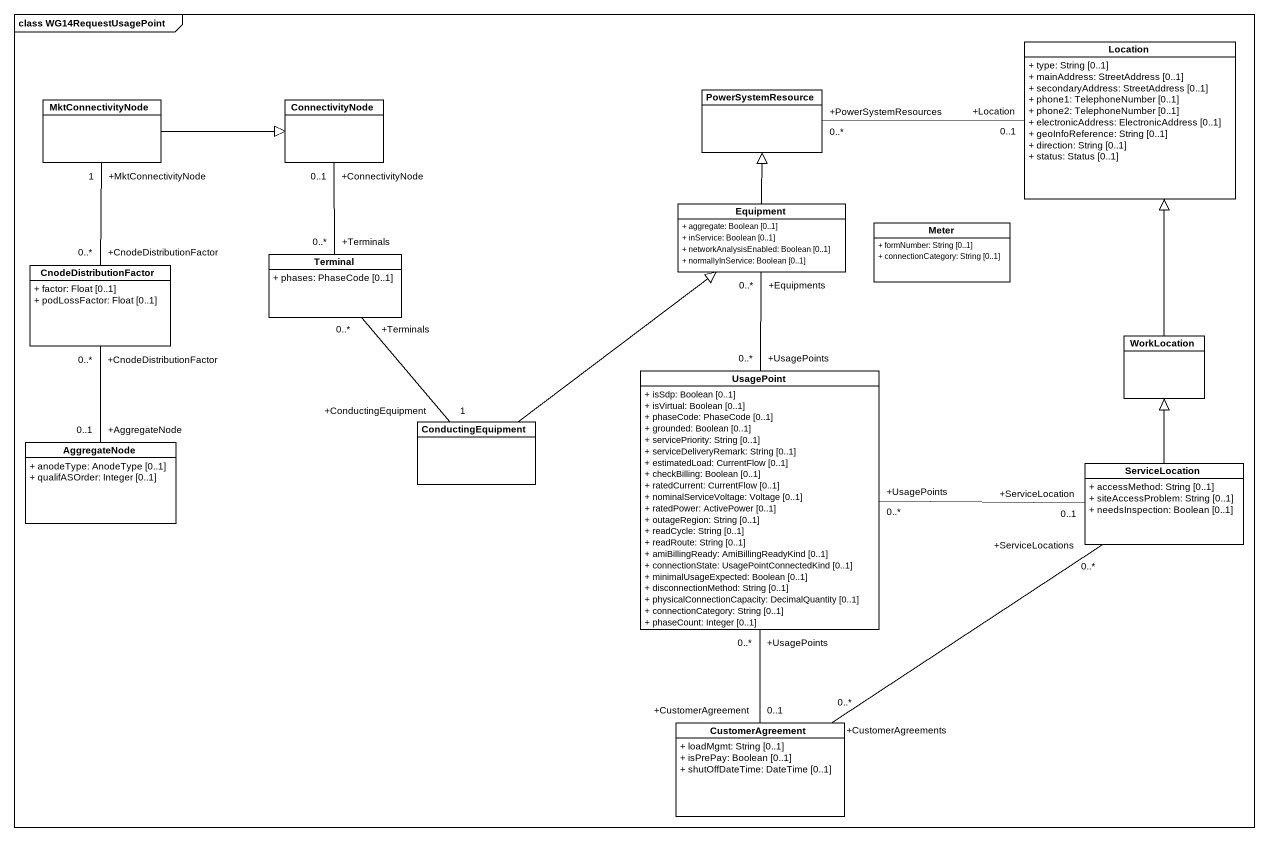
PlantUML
@startuml
mainframe class WG14RequestUsagePoint
hide circle
hide empty members
skinparam classAttributeIconSize 0
class Location {
  + type: String [0..1]
  + mainAddress: StreetAddress [0..1]
  + secondaryAddress: StreetAddress [0..1]
  + phone1: TelephoneNumber [0..1]
  + phone2: TelephoneNumber [0..1]
  + electronicAddress: ElectronicAddress [0..1]
  + geoInfoReference: String [0..1]
  + direction: String [0..1]
  + status: Status [0..1]
}
class MktConnectivityNode
class ConnectivityNode
class PowerSystemResource
class Equipment {
  + aggregate: Boolean [0..1]
  + inService: Boolean [0..1]
  + networkAnalysisEnabled: Boolean [0..1]
  + normallyInService: Boolean [0..1]
}
class Meter {
  + formNumber: String [0..1]
  + connectionCategory: String [0..1]
}
class CnodeDistributionFactor {
  + factor: Float [0..1]
  + podLossFactor: Float [0..1]
}
class Terminal {
  + phases: PhaseCode [0..1]
}
class WorkLocation
class UsagePoint {
  + isSdp: Boolean [0..1]
  + isVirtual: Boolean [0..1]
  + phaseCode: PhaseCode [0..1]
  + grounded: Boolean [0..1]
  + servicePriority: String [0..1]
  + serviceDeliveryRemark: String [0..1]
  + estimatedLoad: CurrentFlow [0..1]
  + checkBilling: Boolean [0..1]
  + ratedCurrent: CurrentFlow [0..1]
  + nominalServiceVoltage: Voltage [0..1]
  + ratedPower: ActivePower [0..1]
  + outageRegion: String [0..1]
  + readCycle: String [0..1]
  + readRoute: String [0..1]
  + amiBillingReady: AmiBillingReadyKind [0..1]
  + connectionState: UsagePointConnectedKind [0..1]
  + minimalUsageExpected: Boolean [0..1]
  + disconnectionMethod: String [0..1]
  + physicalConnectionCapacity: DecimalQuantity [0..1]
  + connectionCategory: String [0..1]
  + phaseCount: Integer [0..1]
}
class AggregateNode {
  + anodeType: AnodeType [0..1]
  + qualifASOrder: Integer [0..1]
}
class ConductingEquipment
class ServiceLocation {
  + accessMethod: String [0..1]
  + siteAccessProblem: String [0..1]
  + needsInspection: Boolean [0..1]
}
class CustomerAgreement {
  + loadMgmt: String [0..1]
  + isPrePay: Boolean [0..1]
  + shutOffDateTime: DateTime [0..1]
}
Location "+Location\n0..1" -left- "+PowerSystemResources\n0..*" PowerSystemResource
MktConnectivityNode -right-|> ConnectivityNode
Equipment -up-|> PowerSystemResource
CnodeDistributionFactor "+CnodeDistributionFactor\n0..*" -up- "+MktConnectivityNode\n1" MktConnectivityNode
Terminal "+Terminals\n0..*" -up- "+ConnectivityNode\n0..1" ConnectivityNode
Terminal "+Terminals\n0..*" -- "+ConductingEquipment\n1" ConductingEquipment
WorkLocation -up-|> Location
UsagePoint "+UsagePoints\n0..*" -up- "+Equipments\n0..*" Equipment
AggregateNode "+AggregateNode\n0..1" -up- "+CnodeDistributionFactor\n0..*" CnodeDistributionFactor
ConductingEquipment -up-|> Equipment
ServiceLocation -up-|> WorkLocation
ServiceLocation "+ServiceLocation\n0..1" -left- "+UsagePoints\n0..*" UsagePoint
CustomerAgreement "+CustomerAgreement\n0..1" -up- "+UsagePoints\n0..*" UsagePoint
CustomerAgreement "+CustomerAgreements\n0..*" -up- "+ServiceLocations\n0..*" ServiceLocation
@enduml
